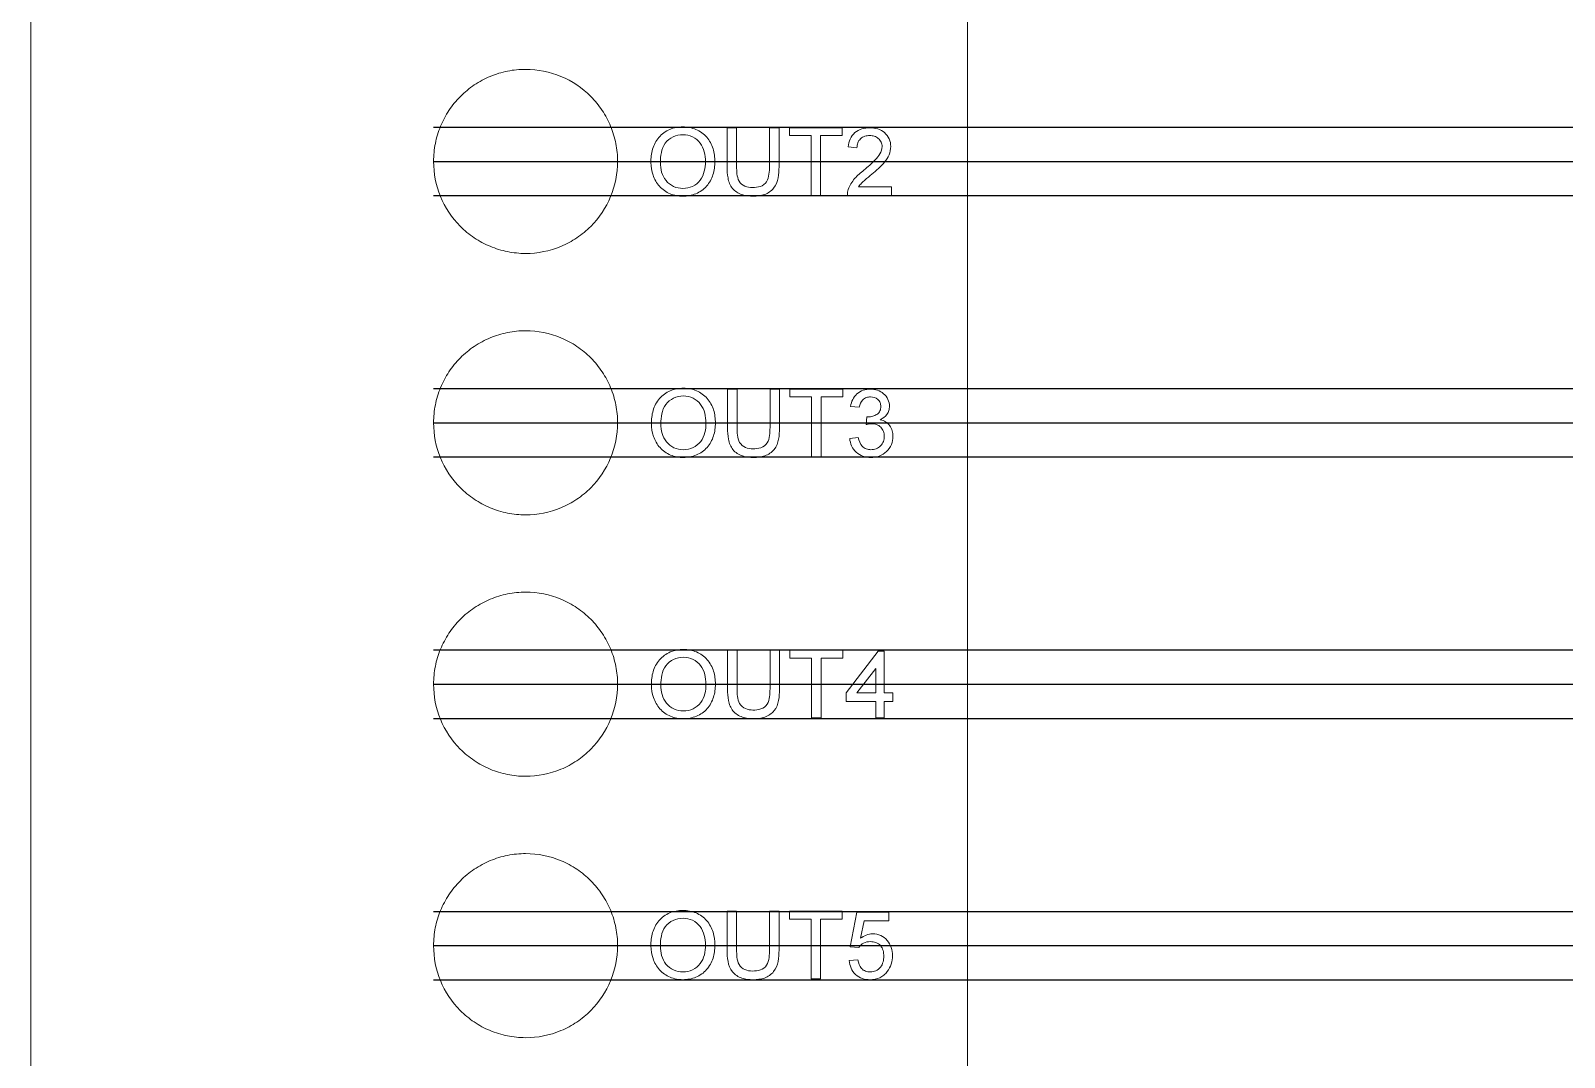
# Model space of a CAD drawing. Header units: millimetres. Extents: x 661 to 1125, y 84 to 277.
# Drawn here: x 1004.51 to 1033.67, y 122.39 to 141.9 of the extents above; entities that cross this region are included whole.
import ezdxf

# ---------------------------------------------------------------- set-up
doc = ezdxf.new("R2010")
doc.units = ezdxf.units.MM

# ---------------------------------------------------------------- blocks, each defined once
blk = doc.blocks.new('D')
at = {"color": 2, "linetype": 'Continuous', "lineweight": 15}
for p, q in [((1004.515, 239.48), (1004.515, 107.586)), ((1022.325, 239.48), (1022.325, 107.586)), ((1017.756, 140.054), (1017.756, 139.315)), ((1017.937, 140.054), (1017.756, 140.054)), ((1017.937, 139.324), (1017.937, 140.054)), ((1018.744, 140.054), (1018.562, 140.054)), ((1018.562, 140.054), (1018.562, 139.324)), ((1018.744, 139.315), (1018.744, 140.054)), ((1018.941, 140.054), (1018.941, 139.906)), ((1019.945, 140.054), (1018.941, 140.054)), ((1019.945, 139.906), (1019.945, 140.054)), ((1018.941, 139.906), (1019.353, 139.906)), ((1019.353, 139.906), (1019.353, 138.77)), ((1019.534, 138.77), (1019.534, 139.906)), ((1019.534, 139.906), (1019.945, 139.906)), ((1020.061, 139.692), (1020.225, 139.675)), ((1020.884, 138.935), (1020.256, 138.935)), ((1020.884, 138.77), (1020.884, 138.935)), ((1019.353, 138.77), (1019.534, 138.77)), ((1020.044, 138.77), (1020.884, 138.77)), ((1017.946, 135.089), (1017.765, 135.089)), ((1017.765, 135.089), (1017.765, 134.35)), ((1017.946, 134.358), (1017.946, 135.089)), ((1018.753, 135.089), (1018.572, 135.089)), ((1018.572, 135.089), (1018.572, 134.358)), ((1018.753, 134.35), (1018.753, 135.089)), ((1018.951, 135.089), (1018.951, 134.94)), ((1019.955, 135.089), (1018.951, 135.089)), ((1019.955, 134.94), (1019.955, 135.089)), ((1018.951, 134.94), (1019.362, 134.94)), ((1019.362, 134.94), (1019.362, 133.804)), ((1019.543, 134.94), (1019.955, 134.94)), ((1019.543, 133.804), (1019.543, 134.94)), ((1020.103, 134.759), (1020.268, 134.743)), ((1020.415, 134.562), (1020.398, 134.414)), ((1020.251, 134.167), (1020.087, 134.15)), ((1019.362, 133.804), (1019.543, 133.804)), ((1017.765, 130.124), (1017.765, 129.385)), ((1017.946, 130.124), (1017.765, 130.124)), ((1017.946, 129.394), (1017.946, 130.124)), ((1018.753, 130.124), (1018.572, 130.124)), ((1018.572, 130.124), (1018.572, 129.394)), ((1018.753, 129.385), (1018.753, 130.124)), ((1018.951, 130.124), (1018.951, 129.976)), ((1019.955, 130.124), (1018.951, 130.124)), ((1019.955, 129.976), (1019.955, 130.124)), ((1020.63, 130.108), (1020.021, 129.317)), ((1020.745, 130.108), (1020.63, 130.108)), ((1020.745, 129.317), (1020.745, 130.108)), ((1018.951, 129.976), (1019.362, 129.976)), ((1019.362, 129.976), (1019.362, 128.84)), ((1019.543, 129.976), (1019.955, 129.976)), ((1019.543, 128.84), (1019.543, 129.976)), ((1020.224, 129.317), (1020.581, 129.78)), ((1020.581, 129.78), (1020.581, 129.317)), ((1020.021, 129.317), (1020.021, 129.153)), ((1020.581, 129.317), (1020.224, 129.317)), ((1020.91, 129.317), (1020.745, 129.317)), ((1020.91, 129.153), (1020.91, 129.317)), ((1020.021, 129.153), (1020.581, 129.153)), ((1020.581, 129.153), (1020.581, 128.84)), ((1020.745, 129.153), (1020.91, 129.153)), ((1020.745, 128.84), (1020.745, 129.153)), ((1019.362, 128.84), (1019.543, 128.84)), ((1020.581, 128.84), (1020.745, 128.84)), ((1017.756, 125.165), (1017.756, 124.426)), ((1017.937, 125.165), (1017.756, 125.165)), ((1017.937, 124.434), (1017.937, 125.165)), ((1018.562, 125.165), (1018.562, 124.434)), ((1018.744, 125.165), (1018.562, 125.165)), ((1018.744, 124.426), (1018.744, 125.165)), ((1018.941, 125.165), (1018.941, 125.016)), ((1019.945, 125.165), (1018.941, 125.165)), ((1019.945, 125.016), (1019.945, 125.165)), ((1020.225, 125.148), (1020.094, 124.49)), ((1020.834, 125.148), (1020.225, 125.148)), ((1020.834, 124.984), (1020.834, 125.148)), ((1018.941, 125.016), (1019.353, 125.016)), ((1019.353, 125.016), (1019.353, 123.881)), ((1019.534, 123.881), (1019.534, 125.016)), ((1019.534, 125.016), (1019.945, 125.016)), ((1020.294, 124.651), (1020.36, 124.984)), ((1020.36, 124.984), (1020.834, 124.984)), ((1020.242, 124.243), (1020.077, 124.226)), ((1020.094, 124.49), (1020.258, 124.473)), ((1019.353, 123.881), (1019.534, 123.881))]:
    blk.add_line(p, q, dxfattribs=at)
for p, q in [((1012.175, 140.066), (1125.244, 140.066)), ((1012.175, 139.416), (1125.244, 139.416)), ((1012.175, 138.766), (1125.244, 138.766)), ((1012.175, 135.098), (1125.244, 135.098)), ((1012.175, 134.448), (1125.244, 134.448)), ((1012.175, 133.798), (1125.244, 133.798)), ((1012.175, 130.13), (1125.244, 130.13)), ((1012.175, 129.48), (1125.244, 129.48)), ((1012.175, 128.83), (1125.244, 128.83)), ((1012.175, 125.162), (1125.244, 125.162)), ((1012.175, 124.512), (1125.244, 124.512)), ((1012.175, 123.862), (1125.244, 123.862))]:
    blk.add_line(p, q)
for points, knots in [([(1015.674, 139.416), (1015.674, 139.531), (1015.663, 139.644), (1015.619, 139.866), (1015.585, 139.977), (1015.498, 140.188), (1015.445, 140.289), (1015.319, 140.479), (1015.245, 140.569), (1015.003, 140.812), (1014.808, 140.943), (1014.386, 141.118), (1014.155, 141.165), (1013.811, 141.165), (1013.695, 141.154), (1013.469, 141.109), (1013.36, 141.075), (1013.147, 140.987), (1013.045, 140.932), (1012.855, 140.804), (1012.767, 140.732), (1012.604, 140.568), (1012.531, 140.48), (1012.405, 140.29), (1012.351, 140.188), (1012.264, 139.977), (1012.231, 139.868), (1012.187, 139.645), (1012.175, 139.529), (1012.175, 139.189), (1012.22, 138.96), (1012.393, 138.54), (1012.523, 138.344), (1012.764, 138.102), (1012.853, 138.028), (1013.044, 137.9), (1013.144, 137.846), (1013.356, 137.757), (1013.468, 137.723), (1013.693, 137.678), (1013.807, 137.666), (1014.154, 137.666), (1014.383, 137.712), (1014.702, 137.844), (1014.803, 137.898), (1014.993, 138.026), (1015.083, 138.1), (1015.325, 138.342), (1015.454, 138.537), (1015.628, 138.957), (1015.674, 139.186), (1015.674, 139.416)], [0, 0, 0, 0, 0.03125, 0.03125, 0.0625, 0.0625, 0.09375, 0.09375, 0.125, 0.125, 0.1875, 0.1875, 0.25, 0.25, 0.28125, 0.28125, 0.3125, 0.3125, 0.34375, 0.34375, 0.375, 0.375, 0.40625, 0.40625, 0.4375, 0.4375, 0.46875, 0.46875, 0.5, 0.5, 0.5625, 0.5625, 0.625, 0.625, 0.65625, 0.65625, 0.6875, 0.6875, 0.71875, 0.71875, 0.75, 0.75, 0.8125, 0.8125, 0.84375, 0.84375, 0.875, 0.875, 0.9375, 0.9375, 1, 1, 1, 1]), ([(1016.917, 140.071), (1016.831, 140.069), (1016.744, 140.057), (1016.586, 139.989), (1016.516, 139.937), (1016.404, 139.807), (1016.364, 139.73), (1016.316, 139.566), (1016.308, 139.48), (1016.307, 139.395)], [0, 0, 0, 0, 0.25, 0.25, 0.5, 0.5, 0.75, 0.75, 1, 1, 1, 1]), ([(1017.525, 139.41), (1017.524, 139.494), (1017.514, 139.577), (1017.463, 139.736), (1017.424, 139.812), (1017.313, 139.94), (1017.242, 139.989), (1017.087, 140.055), (1017.002, 140.069), (1016.917, 140.071)], [0, 0, 0, 0, 0.25, 0.25, 0.5, 0.5, 0.75, 0.75, 1, 1, 1, 1]), ([(1020.472, 140.054), (1020.421, 140.053), (1020.37, 140.049), (1020.271, 140.02), (1020.225, 139.996), (1020.147, 139.929), (1020.116, 139.887), (1020.076, 139.793), (1020.067, 139.743), (1020.061, 139.692)], [0, 0, 0, 0, 0.25, 0.25, 0.5, 0.5, 0.75, 0.75, 1, 1, 1, 1]), ([(1020.867, 139.7), (1020.866, 139.749), (1020.859, 139.799), (1020.818, 139.889), (1020.787, 139.929), (1020.713, 139.995), (1020.668, 140.019), (1020.573, 140.048), (1020.522, 140.053), (1020.472, 140.054)], [0, 0, 0, 0, 0.25, 0.25, 0.5, 0.5, 0.75, 0.75, 1, 1, 1, 1]), ([(1016.488, 139.393), (1016.489, 139.457), (1016.493, 139.521), (1016.519, 139.647), (1016.542, 139.709), (1016.619, 139.813), (1016.672, 139.853), (1016.787, 139.909), (1016.853, 139.921), (1016.918, 139.922)], [0, 0, 0, 0, 0.25, 0.25, 0.5, 0.5, 0.75, 0.75, 1, 1, 1, 1]), ([(1016.918, 139.922), (1016.981, 139.921), (1017.044, 139.909), (1017.156, 139.855), (1017.206, 139.814), (1017.281, 139.714), (1017.306, 139.656), (1017.338, 139.536), (1017.344, 139.474), (1017.344, 139.411)], [0, 0, 0, 0, 0.25, 0.25, 0.5, 0.5, 0.75, 0.75, 1, 1, 1, 1]), ([(1020.225, 139.675), (1020.226, 139.707), (1020.23, 139.738), (1020.252, 139.797), (1020.27, 139.824), (1020.316, 139.867), (1020.344, 139.883), (1020.405, 139.902), (1020.437, 139.905), (1020.469, 139.906)], [0, 0, 0, 0, 0.25, 0.25, 0.5, 0.5, 0.75, 0.75, 1, 1, 1, 1]), ([(1020.703, 139.698), (1020.701, 139.649), (1020.686, 139.603), (1020.638, 139.519), (1020.606, 139.482), (1020.505, 139.377), (1020.432, 139.313), (1020.357, 139.25)], [0, 0, 0, 0, 0.25, 0.25, 0.5, 0.5, 1, 1, 1, 1]), ([(1020.469, 139.906), (1020.498, 139.905), (1020.527, 139.902), (1020.583, 139.885), (1020.609, 139.871), (1020.653, 139.832), (1020.672, 139.81), (1020.697, 139.757), (1020.702, 139.727), (1020.703, 139.698)], [0, 0, 0, 0, 0.25, 0.25, 0.5, 0.5, 0.75, 0.75, 1, 1, 1, 1]), ([(1020.511, 139.173), (1020.595, 139.244), (1020.68, 139.315), (1020.783, 139.444), (1020.814, 139.489), (1020.856, 139.591), (1020.866, 139.645), (1020.867, 139.7)], [0, 0, 0, 0, 0.5, 0.5, 0.75, 0.75, 1, 1, 1, 1]), ([(1016.307, 139.395), (1016.308, 139.312), (1016.32, 139.232), (1016.375, 139.077), (1016.415, 139.004), (1016.527, 138.881), (1016.596, 138.832), (1016.749, 138.768), (1016.832, 138.755), (1016.916, 138.753)], [0, 0, 0, 0, 0.25, 0.25, 0.5, 0.5, 0.75, 0.75, 1, 1, 1, 1]), ([(1016.915, 138.902), (1016.854, 138.903), (1016.792, 138.913), (1016.682, 138.965), (1016.633, 139.004), (1016.556, 139.098), (1016.528, 139.153), (1016.495, 139.271), (1016.489, 139.332), (1016.488, 139.393)], [0, 0, 0, 0, 0.25, 0.25, 0.5, 0.5, 0.75, 0.75, 1, 1, 1, 1]), ([(1017.344, 139.411), (1017.343, 139.349), (1017.338, 139.287), (1017.308, 139.168), (1017.282, 139.109), (1017.206, 139.01), (1017.156, 138.968), (1017.042, 138.913), (1016.979, 138.903), (1016.915, 138.902)], [0, 0, 0, 0, 0.25, 0.25, 0.5, 0.5, 0.75, 0.75, 1, 1, 1, 1]), ([(1016.916, 138.753), (1017.001, 138.755), (1017.084, 138.769), (1017.24, 138.834), (1017.312, 138.882), (1017.422, 139.008), (1017.462, 139.083), (1017.514, 139.242), (1017.524, 139.326), (1017.525, 139.41)], [0, 0, 0, 0, 0.25, 0.25, 0.5, 0.5, 0.75, 0.75, 1, 1, 1, 1]), ([(1017.756, 139.315), (1017.756, 139.243), (1017.76, 139.171), (1017.787, 139.029), (1017.812, 138.958), (1017.904, 138.847), (1017.968, 138.807), (1018.107, 138.761), (1018.18, 138.755), (1018.253, 138.753)], [0, 0, 0, 0, 0.25, 0.25, 0.5, 0.5, 0.75, 0.75, 1, 1, 1, 1]), ([(1018.239, 138.918), (1018.189, 138.919), (1018.14, 138.925), (1018.05, 138.965), (1018.011, 138.998), (1017.96, 139.082), (1017.95, 139.131), (1017.938, 139.227), (1017.937, 139.275), (1017.937, 139.324)], [0, 0, 0, 0, 0.25, 0.25, 0.5, 0.5, 0.75, 0.75, 1, 1, 1, 1]), ([(1018.562, 139.324), (1018.562, 139.273), (1018.56, 139.223), (1018.545, 139.123), (1018.534, 139.073), (1018.482, 138.986), (1018.437, 138.955), (1018.341, 138.923), (1018.29, 138.919), (1018.239, 138.918)], [0, 0, 0, 0, 0.25, 0.25, 0.5, 0.5, 0.75, 0.75, 1, 1, 1, 1]), ([(1018.253, 138.753), (1018.325, 138.754), (1018.397, 138.762), (1018.534, 138.81), (1018.595, 138.852), (1018.687, 138.961), (1018.713, 139.032), (1018.74, 139.172), (1018.743, 139.244), (1018.744, 139.315)], [0, 0, 0, 0, 0.25, 0.25, 0.5, 0.5, 0.75, 0.75, 1, 1, 1, 1]), ([(1020.357, 139.25), (1020.295, 139.201), (1020.234, 139.149), (1020.129, 139.028), (1020.088, 138.959), (1020.061, 138.884)], [0, 0, 0, 0, 0.5, 0.5, 1, 1, 1, 1]), ([(1020.256, 138.935), (1020.273, 138.958), (1020.291, 138.981), (1020.312, 139.002), (1020.332, 139.023), (1020.354, 139.042), (1020.376, 139.061), (1020.421, 139.099), (1020.466, 139.136), (1020.511, 139.173)], [0, 0, 0, 0, 0.000088015, 0.000088015, 0.000088015, 0.0001758013, 0.0001758013, 0.0001758013, 0.0003511761, 0.0003511761, 0.0003511761, 0.0003511761]), ([(1020.061, 138.884), (1020.056, 138.866), (1020.051, 138.847), (1020.048, 138.829), (1020.046, 138.819), (1020.045, 138.809), (1020.045, 138.799), (1020.044, 138.79), (1020.044, 138.78), (1020.044, 138.77)], [0, 0, 0, 0, 0.0000577205, 0.0000577205, 0.0000577205, 0.0000872214, 0.0000872214, 0.0000872214, 0.0001169303, 0.0001169303, 0.0001169303, 0.0001169303]), ([(1015.674, 134.448), (1015.674, 134.562), (1015.663, 134.676), (1015.619, 134.898), (1015.586, 135.009), (1015.498, 135.22), (1015.445, 135.32), (1015.319, 135.51), (1015.245, 135.6), (1015.084, 135.762), (1014.996, 135.835), (1014.805, 135.963), (1014.703, 136.018), (1014.386, 136.15), (1014.155, 136.197), (1013.811, 136.197), (1013.694, 136.186), (1013.469, 136.14), (1013.359, 136.107), (1013.147, 136.019), (1013.044, 135.964), (1012.855, 135.836), (1012.766, 135.764), (1012.603, 135.6), (1012.531, 135.511), (1012.405, 135.322), (1012.351, 135.22), (1012.264, 135.008), (1012.231, 134.9), (1012.187, 134.677), (1012.175, 134.561), (1012.175, 134.221), (1012.22, 133.992), (1012.393, 133.572), (1012.523, 133.377), (1012.763, 133.134), (1012.853, 133.06), (1013.044, 132.932), (1013.144, 132.878), (1013.356, 132.789), (1013.468, 132.755), (1013.693, 132.71), (1013.807, 132.698), (1014.154, 132.698), (1014.383, 132.744), (1014.702, 132.876), (1014.803, 132.93), (1014.993, 133.058), (1015.083, 133.132), (1015.325, 133.375), (1015.455, 133.57), (1015.628, 133.989), (1015.674, 134.218), (1015.674, 134.448)], [0, 0, 0, 0, 0.03125, 0.03125, 0.0625, 0.0625, 0.09375, 0.09375, 0.125, 0.125, 0.15625, 0.15625, 0.1875, 0.1875, 0.25, 0.25, 0.28125, 0.28125, 0.3125, 0.3125, 0.34375, 0.34375, 0.375, 0.375, 0.40625, 0.40625, 0.4375, 0.4375, 0.46875, 0.46875, 0.5, 0.5, 0.5625, 0.5625, 0.625, 0.625, 0.65625, 0.65625, 0.6875, 0.6875, 0.71875, 0.71875, 0.75, 0.75, 0.8125, 0.8125, 0.84375, 0.84375, 0.875, 0.875, 0.9375, 0.9375, 1, 1, 1, 1]), ([(1016.926, 135.105), (1016.84, 135.103), (1016.754, 135.091), (1016.596, 135.024), (1016.525, 134.971), (1016.414, 134.842), (1016.374, 134.764), (1016.325, 134.6), (1016.318, 134.515), (1016.316, 134.43)], [0, 0, 0, 0, 0.25, 0.25, 0.5, 0.5, 0.75, 0.75, 1, 1, 1, 1]), ([(1017.535, 134.444), (1017.533, 134.528), (1017.524, 134.611), (1017.473, 134.771), (1017.433, 134.847), (1017.322, 134.974), (1017.252, 135.023), (1017.097, 135.09), (1017.012, 135.104), (1016.926, 135.105)], [0, 0, 0, 0, 0.25, 0.25, 0.5, 0.5, 0.75, 0.75, 1, 1, 1, 1]), ([(1020.479, 135.089), (1020.433, 135.088), (1020.387, 135.082), (1020.3, 135.052), (1020.26, 135.029), (1020.192, 134.967), (1020.164, 134.93), (1020.124, 134.848), (1020.112, 134.804), (1020.103, 134.759)], [0, 0, 0, 0, 0.25, 0.25, 0.5, 0.5, 0.75, 0.75, 1, 1, 1, 1]), ([(1020.844, 134.762), (1020.842, 134.807), (1020.834, 134.852), (1020.795, 134.934), (1020.768, 134.972), (1020.698, 135.03), (1020.657, 135.052), (1020.571, 135.081), (1020.525, 135.087), (1020.479, 135.089)], [0, 0, 0, 0, 0.25, 0.25, 0.5, 0.5, 0.75, 0.75, 1, 1, 1, 1]), ([(1016.498, 134.427), (1016.499, 134.492), (1016.502, 134.556), (1016.528, 134.681), (1016.551, 134.743), (1016.628, 134.847), (1016.681, 134.887), (1016.797, 134.944), (1016.862, 134.956), (1016.927, 134.957)], [0, 0, 0, 0, 0.25, 0.25, 0.5, 0.5, 0.75, 0.75, 1, 1, 1, 1]), ([(1016.927, 134.957), (1016.991, 134.955), (1017.053, 134.944), (1017.166, 134.889), (1017.216, 134.849), (1017.29, 134.748), (1017.316, 134.691), (1017.347, 134.57), (1017.353, 134.508), (1017.354, 134.446)], [0, 0, 0, 0, 0.25, 0.25, 0.5, 0.5, 0.75, 0.75, 1, 1, 1, 1]), ([(1020.268, 134.743), (1020.277, 134.796), (1020.296, 134.848), (1020.355, 134.904), (1020.378, 134.918), (1020.429, 134.937), (1020.456, 134.939), (1020.484, 134.94)], [0, 0, 0, 0, 0.5, 0.5, 0.75, 0.75, 1, 1, 1, 1]), ([(1020.679, 134.757), (1020.679, 134.728), (1020.675, 134.699), (1020.65, 134.646), (1020.63, 134.624), (1020.581, 134.592), (1020.554, 134.58), (1020.497, 134.564), (1020.468, 134.561), (1020.439, 134.56)], [0, 0, 0, 0, 0.25, 0.25, 0.5, 0.5, 0.75, 0.75, 1, 1, 1, 1]), ([(1020.484, 134.94), (1020.534, 134.94), (1020.585, 134.925), (1020.641, 134.873), (1020.656, 134.853), (1020.675, 134.807), (1020.679, 134.782), (1020.679, 134.757)], [0, 0, 0, 0, 0.5, 0.5, 0.75, 0.75, 1, 1, 1, 1]), ([(1020.669, 134.507), (1020.718, 134.532), (1020.764, 134.563), (1020.811, 134.63), (1020.824, 134.655), (1020.84, 134.707), (1020.843, 134.735), (1020.844, 134.762)], [0, 0, 0, 0, 0.5, 0.5, 0.75, 0.75, 1, 1, 1, 1]), ([(1016.316, 134.43), (1016.317, 134.347), (1016.33, 134.267), (1016.384, 134.112), (1016.425, 134.038), (1016.536, 133.915), (1016.605, 133.867), (1016.758, 133.803), (1016.842, 133.789), (1016.926, 133.788)], [0, 0, 0, 0, 0.25, 0.25, 0.5, 0.5, 0.75, 0.75, 1, 1, 1, 1]), ([(1017.354, 134.446), (1017.353, 134.384), (1017.348, 134.322), (1017.318, 134.203), (1017.292, 134.144), (1017.216, 134.044), (1017.166, 134.003), (1017.052, 133.948), (1016.988, 133.938), (1016.925, 133.936)], [0, 0, 0, 0, 0.25, 0.25, 0.5, 0.5, 0.75, 0.75, 1, 1, 1, 1]), ([(1016.926, 133.788), (1017.01, 133.79), (1017.094, 133.804), (1017.25, 133.869), (1017.321, 133.916), (1017.431, 134.042), (1017.472, 134.118), (1017.523, 134.276), (1017.533, 134.36), (1017.535, 134.444)], [0, 0, 0, 0, 0.25, 0.25, 0.5, 0.5, 0.75, 0.75, 1, 1, 1, 1]), ([(1020.398, 134.414), (1020.407, 134.416), (1020.415, 134.418), (1020.424, 134.42), (1020.433, 134.422), (1020.442, 134.424), (1020.451, 134.426), (1020.468, 134.429), (1020.486, 134.431), (1020.504, 134.431)], [0, 0, 0, 0, 0.0000270994, 0.0000270994, 0.0000270994, 0.0000542177, 0.0000542177, 0.0000542177, 0.0001083478, 0.0001083478, 0.0001083478, 0.0001083478]), ([(1020.439, 134.56), (1020.437, 134.56), (1020.435, 134.56), (1020.433, 134.56), (1020.431, 134.56), (1020.429, 134.56), (1020.427, 134.561), (1020.423, 134.561), (1020.419, 134.561), (1020.415, 134.562)], [0, 0, 0, 0, 0.00000593754, 0.00000593754, 0.00000593754, 0.00001187596, 0.00001187596, 0.00001187596, 0.00002374538, 0.00002374538, 0.00002374538, 0.00002374538]), ([(1020.504, 134.431), (1020.536, 134.43), (1020.568, 134.426), (1020.628, 134.404), (1020.655, 134.386), (1020.699, 134.341), (1020.717, 134.314), (1020.74, 134.256), (1020.744, 134.224), (1020.745, 134.192)], [0, 0, 0, 0, 0.25, 0.25, 0.5, 0.5, 0.75, 0.75, 1, 1, 1, 1]), ([(1020.91, 134.191), (1020.909, 134.227), (1020.906, 134.262), (1020.887, 134.331), (1020.871, 134.364), (1020.827, 134.422), (1020.801, 134.448), (1020.739, 134.486), (1020.704, 134.498), (1020.669, 134.507)], [0, 0, 0, 0, 0.25, 0.25, 0.5, 0.5, 0.75, 0.75, 1, 1, 1, 1]), ([(1016.925, 133.936), (1016.863, 133.938), (1016.802, 133.948), (1016.691, 133.999), (1016.642, 134.039), (1016.565, 134.132), (1016.537, 134.188), (1016.504, 134.305), (1016.498, 134.366), (1016.498, 134.427)], [0, 0, 0, 0, 0.25, 0.25, 0.5, 0.5, 0.75, 0.75, 1, 1, 1, 1]), ([(1017.765, 134.35), (1017.766, 134.278), (1017.769, 134.206), (1017.796, 134.064), (1017.822, 133.993), (1017.913, 133.882), (1017.978, 133.841), (1018.116, 133.795), (1018.189, 133.789), (1018.262, 133.788)], [0, 0, 0, 0, 0.25, 0.25, 0.5, 0.5, 0.75, 0.75, 1, 1, 1, 1]), ([(1018.248, 133.953), (1018.199, 133.954), (1018.149, 133.96), (1018.059, 134), (1018.02, 134.033), (1017.97, 134.116), (1017.959, 134.165), (1017.948, 134.261), (1017.947, 134.31), (1017.946, 134.358)], [0, 0, 0, 0, 0.25, 0.25, 0.5, 0.5, 0.75, 0.75, 1, 1, 1, 1]), ([(1018.572, 134.358), (1018.571, 134.308), (1018.57, 134.257), (1018.555, 134.157), (1018.543, 134.107), (1018.492, 134.021), (1018.447, 133.99), (1018.351, 133.958), (1018.299, 133.953), (1018.248, 133.953)], [0, 0, 0, 0, 0.25, 0.25, 0.5, 0.5, 0.75, 0.75, 1, 1, 1, 1]), ([(1018.262, 133.788), (1018.335, 133.789), (1018.407, 133.796), (1018.544, 133.844), (1018.605, 133.887), (1018.697, 133.996), (1018.722, 134.066), (1018.749, 134.207), (1018.752, 134.278), (1018.753, 134.35)], [0, 0, 0, 0, 0.25, 0.25, 0.5, 0.5, 0.75, 0.75, 1, 1, 1, 1]), ([(1020.087, 134.15), (1020.093, 134.101), (1020.103, 134.053), (1020.145, 133.962), (1020.174, 133.923), (1020.248, 133.855), (1020.291, 133.829), (1020.386, 133.795), (1020.436, 133.789), (1020.486, 133.788)], [0, 0, 0, 0, 0.25, 0.25, 0.5, 0.5, 0.75, 0.75, 1, 1, 1, 1]), ([(1020.492, 133.936), (1020.461, 133.937), (1020.431, 133.94), (1020.372, 133.961), (1020.345, 133.978), (1020.284, 134.046), (1020.264, 134.107), (1020.251, 134.167)], [0, 0, 0, 0, 0.25, 0.25, 0.5, 0.5, 1, 1, 1, 1]), ([(1020.486, 133.788), (1020.541, 133.789), (1020.595, 133.796), (1020.699, 133.834), (1020.746, 133.863), (1020.824, 133.938), (1020.858, 133.983), (1020.9, 134.082), (1020.909, 134.136), (1020.91, 134.191)], [0, 0, 0, 0, 0.25, 0.25, 0.5, 0.5, 0.75, 0.75, 1, 1, 1, 1]), ([(1020.745, 134.192), (1020.745, 134.158), (1020.74, 134.125), (1020.717, 134.062), (1020.698, 134.033), (1020.652, 133.984), (1020.623, 133.965), (1020.56, 133.941), (1020.526, 133.937), (1020.492, 133.936)], [0, 0, 0, 0, 0.25, 0.25, 0.5, 0.5, 0.75, 0.75, 1, 1, 1, 1]), ([(1015.674, 129.48), (1015.674, 129.594), (1015.663, 129.707), (1015.619, 129.93), (1015.586, 130.04), (1015.499, 130.252), (1015.445, 130.352), (1015.319, 130.542), (1015.246, 130.632), (1015.085, 130.794), (1014.997, 130.867), (1014.806, 130.995), (1014.703, 131.05), (1014.387, 131.182), (1014.155, 131.229), (1013.811, 131.229), (1013.694, 131.218), (1013.469, 131.172), (1013.359, 131.139), (1013.147, 131.051), (1013.044, 130.995), (1012.854, 130.868), (1012.766, 130.795), (1012.603, 130.631), (1012.531, 130.543), (1012.405, 130.353), (1012.35, 130.251), (1012.263, 130.04), (1012.231, 129.931), (1012.187, 129.708), (1012.175, 129.593), (1012.175, 129.253), (1012.22, 129.024), (1012.393, 128.604), (1012.522, 128.409), (1012.763, 128.166), (1012.853, 128.092), (1013.043, 127.964), (1013.144, 127.91), (1013.356, 127.821), (1013.468, 127.787), (1013.692, 127.742), (1013.807, 127.73), (1014.154, 127.73), (1014.383, 127.776), (1014.703, 127.908), (1014.803, 127.963), (1014.994, 128.09), (1015.084, 128.164), (1015.325, 128.407), (1015.455, 128.602), (1015.628, 129.021), (1015.674, 129.25), (1015.674, 129.48)], [0, 0, 0, 0, 0.03125, 0.03125, 0.0625, 0.0625, 0.09375, 0.09375, 0.125, 0.125, 0.15625, 0.15625, 0.1875, 0.1875, 0.25, 0.25, 0.28125, 0.28125, 0.3125, 0.3125, 0.34375, 0.34375, 0.375, 0.375, 0.40625, 0.40625, 0.4375, 0.4375, 0.46875, 0.46875, 0.5, 0.5, 0.5625, 0.5625, 0.625, 0.625, 0.65625, 0.65625, 0.6875, 0.6875, 0.71875, 0.71875, 0.75, 0.75, 0.8125, 0.8125, 0.84375, 0.84375, 0.875, 0.875, 0.9375, 0.9375, 1, 1, 1, 1]), ([(1016.926, 130.141), (1016.84, 130.139), (1016.754, 130.126), (1016.595, 130.059), (1016.525, 130.006), (1016.414, 129.877), (1016.374, 129.799), (1016.325, 129.636), (1016.318, 129.55), (1016.316, 129.465)], [0, 0, 0, 0, 0.25, 0.25, 0.5, 0.5, 0.75, 0.75, 1, 1, 1, 1]), ([(1017.535, 129.48), (1017.533, 129.564), (1017.524, 129.646), (1017.473, 129.806), (1017.433, 129.882), (1017.322, 130.009), (1017.252, 130.059), (1017.097, 130.125), (1017.012, 130.139), (1016.926, 130.141)], [0, 0, 0, 0, 0.25, 0.25, 0.5, 0.5, 0.75, 0.75, 1, 1, 1, 1]), ([(1016.498, 129.463), (1016.499, 129.527), (1016.502, 129.591), (1016.528, 129.717), (1016.551, 129.779), (1016.628, 129.883), (1016.681, 129.923), (1016.797, 129.979), (1016.862, 129.991), (1016.927, 129.992)], [0, 0, 0, 0, 0.25, 0.25, 0.5, 0.5, 0.75, 0.75, 1, 1, 1, 1]), ([(1016.927, 129.992), (1016.991, 129.991), (1017.054, 129.979), (1017.166, 129.925), (1017.216, 129.884), (1017.29, 129.784), (1017.316, 129.726), (1017.347, 129.606), (1017.353, 129.543), (1017.354, 129.481)], [0, 0, 0, 0, 0.25, 0.25, 0.5, 0.5, 0.75, 0.75, 1, 1, 1, 1]), ([(1017.354, 129.481), (1017.353, 129.419), (1017.348, 129.358), (1017.318, 129.238), (1017.292, 129.179), (1017.216, 129.08), (1017.166, 129.039), (1017.052, 128.983), (1016.988, 128.973), (1016.925, 128.972)], [0, 0, 0, 0, 0.25, 0.25, 0.5, 0.5, 0.75, 0.75, 1, 1, 1, 1]), ([(1016.926, 128.823), (1017.01, 128.825), (1017.094, 128.839), (1017.25, 128.904), (1017.321, 128.952), (1017.432, 129.078), (1017.472, 129.154), (1017.523, 129.312), (1017.533, 129.396), (1017.535, 129.48)], [0, 0, 0, 0, 0.25, 0.25, 0.5, 0.5, 0.75, 0.75, 1, 1, 1, 1]), ([(1016.316, 129.465), (1016.317, 129.382), (1016.33, 129.302), (1016.384, 129.147), (1016.424, 129.074), (1016.536, 128.951), (1016.605, 128.902), (1016.758, 128.838), (1016.842, 128.825), (1016.926, 128.823)], [0, 0, 0, 0, 0.25, 0.25, 0.5, 0.5, 0.75, 0.75, 1, 1, 1, 1]), ([(1016.925, 128.972), (1016.863, 128.973), (1016.802, 128.983), (1016.691, 129.035), (1016.642, 129.074), (1016.565, 129.168), (1016.537, 129.224), (1016.504, 129.341), (1016.498, 129.402), (1016.498, 129.463)], [0, 0, 0, 0, 0.25, 0.25, 0.5, 0.5, 0.75, 0.75, 1, 1, 1, 1]), ([(1017.765, 129.385), (1017.766, 129.313), (1017.769, 129.241), (1017.796, 129.099), (1017.822, 129.028), (1017.913, 128.917), (1017.977, 128.877), (1018.116, 128.831), (1018.189, 128.825), (1018.262, 128.823)], [0, 0, 0, 0, 0.25, 0.25, 0.5, 0.5, 0.75, 0.75, 1, 1, 1, 1]), ([(1018.248, 128.988), (1018.199, 128.989), (1018.149, 128.995), (1018.059, 129.035), (1018.02, 129.068), (1017.97, 129.152), (1017.959, 129.201), (1017.948, 129.297), (1017.947, 129.345), (1017.946, 129.394)], [0, 0, 0, 0, 0.25, 0.25, 0.5, 0.5, 0.75, 0.75, 1, 1, 1, 1]), ([(1018.572, 129.394), (1018.571, 129.343), (1018.57, 129.293), (1018.555, 129.193), (1018.543, 129.143), (1018.492, 129.056), (1018.447, 129.025), (1018.351, 128.993), (1018.299, 128.989), (1018.248, 128.988)], [0, 0, 0, 0, 0.25, 0.25, 0.5, 0.5, 0.75, 0.75, 1, 1, 1, 1]), ([(1018.262, 128.823), (1018.335, 128.824), (1018.407, 128.832), (1018.544, 128.88), (1018.605, 128.922), (1018.697, 129.032), (1018.722, 129.102), (1018.749, 129.242), (1018.752, 129.314), (1018.753, 129.385)], [0, 0, 0, 0, 0.25, 0.25, 0.5, 0.5, 0.75, 0.75, 1, 1, 1, 1]), ([(1015.674, 124.511), (1015.674, 124.626), (1015.663, 124.739), (1015.619, 124.962), (1015.586, 125.072), (1015.499, 125.283), (1015.445, 125.383), (1015.32, 125.573), (1015.246, 125.664), (1015.085, 125.826), (1014.997, 125.898), (1014.806, 126.027), (1014.704, 126.082), (1014.387, 126.214), (1014.155, 126.261), (1013.811, 126.261), (1013.694, 126.249), (1013.468, 126.204), (1013.359, 126.171), (1013.146, 126.082), (1013.044, 126.027), (1012.854, 125.9), (1012.766, 125.827), (1012.603, 125.663), (1012.531, 125.574), (1012.405, 125.385), (1012.35, 125.283), (1012.263, 125.072), (1012.231, 124.963), (1012.186, 124.74), (1012.175, 124.625), (1012.175, 124.285), (1012.22, 124.056), (1012.393, 123.637), (1012.522, 123.441), (1012.763, 123.199), (1012.852, 123.125), (1013.043, 122.996), (1013.143, 122.942), (1013.355, 122.853), (1013.467, 122.819), (1013.692, 122.774), (1013.807, 122.762), (1014.154, 122.762), (1014.383, 122.808), (1014.703, 122.941), (1014.804, 122.995), (1014.994, 123.122), (1015.084, 123.197), (1015.326, 123.439), (1015.455, 123.634), (1015.628, 124.054), (1015.674, 124.282), (1015.674, 124.511)], [0, 0, 0, 0, 0.03125, 0.03125, 0.0625, 0.0625, 0.09375, 0.09375, 0.125, 0.125, 0.15625, 0.15625, 0.1875, 0.1875, 0.25, 0.25, 0.28125, 0.28125, 0.3125, 0.3125, 0.34375, 0.34375, 0.375, 0.375, 0.40625, 0.40625, 0.4375, 0.4375, 0.46875, 0.46875, 0.5, 0.5, 0.5625, 0.5625, 0.625, 0.625, 0.65625, 0.65625, 0.6875, 0.6875, 0.71875, 0.71875, 0.75, 0.75, 0.8125, 0.8125, 0.84375, 0.84375, 0.875, 0.875, 0.9375, 0.9375, 1, 1, 1, 1]), ([(1016.917, 125.181), (1016.83, 125.179), (1016.744, 125.167), (1016.586, 125.1), (1016.515, 125.047), (1016.404, 124.918), (1016.364, 124.84), (1016.316, 124.676), (1016.308, 124.591), (1016.307, 124.506)], [0, 0, 0, 0, 0.25, 0.25, 0.5, 0.5, 0.75, 0.75, 1, 1, 1, 1]), ([(1017.525, 124.521), (1017.524, 124.604), (1017.515, 124.687), (1017.464, 124.847), (1017.424, 124.922), (1017.313, 125.05), (1017.242, 125.099), (1017.088, 125.166), (1017.002, 125.18), (1016.917, 125.181)], [0, 0, 0, 0, 0.25, 0.25, 0.5, 0.5, 0.75, 0.75, 1, 1, 1, 1]), ([(1016.488, 124.504), (1016.489, 124.568), (1016.493, 124.632), (1016.519, 124.757), (1016.541, 124.819), (1016.618, 124.923), (1016.671, 124.963), (1016.787, 125.02), (1016.853, 125.032), (1016.918, 125.033)], [0, 0, 0, 0, 0.25, 0.25, 0.5, 0.5, 0.75, 0.75, 1, 1, 1, 1]), ([(1016.918, 125.033), (1016.981, 125.032), (1017.044, 125.02), (1017.157, 124.965), (1017.207, 124.924), (1017.281, 124.824), (1017.307, 124.766), (1017.338, 124.646), (1017.344, 124.584), (1017.344, 124.522)], [0, 0, 0, 0, 0.25, 0.25, 0.5, 0.5, 0.75, 0.75, 1, 1, 1, 1]), ([(1017.344, 124.522), (1017.343, 124.46), (1017.338, 124.398), (1017.309, 124.279), (1017.282, 124.22), (1017.206, 124.121), (1017.156, 124.079), (1017.042, 124.024), (1016.979, 124.014), (1016.915, 124.012)], [0, 0, 0, 0, 0.25, 0.25, 0.5, 0.5, 0.75, 0.75, 1, 1, 1, 1]), ([(1016.916, 123.864), (1017.001, 123.866), (1017.085, 123.88), (1017.24, 123.945), (1017.312, 123.993), (1017.422, 124.119), (1017.463, 124.194), (1017.514, 124.352), (1017.524, 124.437), (1017.525, 124.521)], [0, 0, 0, 0, 0.25, 0.25, 0.5, 0.5, 0.75, 0.75, 1, 1, 1, 1]), ([(1020.258, 124.473), (1020.283, 124.509), (1020.314, 124.54), (1020.39, 124.581), (1020.434, 124.587), (1020.478, 124.588)], [0, 0, 0, 0, 0.5, 0.5, 1, 1, 1, 1]), ([(1020.523, 124.737), (1020.482, 124.736), (1020.44, 124.728), (1020.363, 124.698), (1020.328, 124.676), (1020.294, 124.651)], [0, 0, 0, 0, 0.5, 0.5, 1, 1, 1, 1]), ([(1020.478, 124.588), (1020.514, 124.587), (1020.55, 124.584), (1020.618, 124.56), (1020.649, 124.54), (1020.695, 124.485), (1020.712, 124.452), (1020.732, 124.383), (1020.735, 124.347), (1020.736, 124.311)], [0, 0, 0, 0, 0.25, 0.25, 0.5, 0.5, 0.75, 0.75, 1, 1, 1, 1]), ([(1020.9, 124.321), (1020.899, 124.373), (1020.894, 124.424), (1020.862, 124.523), (1020.836, 124.569), (1020.767, 124.649), (1020.725, 124.682), (1020.629, 124.727), (1020.577, 124.735), (1020.523, 124.737)], [0, 0, 0, 0, 0.25, 0.25, 0.5, 0.5, 0.75, 0.75, 1, 1, 1, 1]), ([(1016.307, 124.506), (1016.308, 124.423), (1016.32, 124.343), (1016.375, 124.188), (1016.415, 124.115), (1016.527, 123.992), (1016.596, 123.943), (1016.749, 123.879), (1016.832, 123.865), (1016.916, 123.864)], [0, 0, 0, 0, 0.25, 0.25, 0.5, 0.5, 0.75, 0.75, 1, 1, 1, 1]), ([(1016.915, 124.012), (1016.854, 124.014), (1016.792, 124.024), (1016.681, 124.076), (1016.633, 124.115), (1016.555, 124.209), (1016.527, 124.264), (1016.495, 124.382), (1016.489, 124.443), (1016.488, 124.504)], [0, 0, 0, 0, 0.25, 0.25, 0.5, 0.5, 0.75, 0.75, 1, 1, 1, 1]), ([(1017.756, 124.426), (1017.756, 124.354), (1017.76, 124.282), (1017.787, 124.14), (1017.812, 124.069), (1017.903, 123.958), (1017.968, 123.918), (1018.107, 123.871), (1018.179, 123.865), (1018.253, 123.864)], [0, 0, 0, 0, 0.25, 0.25, 0.5, 0.5, 0.75, 0.75, 1, 1, 1, 1]), ([(1018.239, 124.029), (1018.189, 124.03), (1018.139, 124.036), (1018.05, 124.076), (1018.011, 124.109), (1017.96, 124.193), (1017.95, 124.242), (1017.938, 124.337), (1017.937, 124.386), (1017.937, 124.434)], [0, 0, 0, 0, 0.25, 0.25, 0.5, 0.5, 0.75, 0.75, 1, 1, 1, 1]), ([(1018.562, 124.434), (1018.562, 124.384), (1018.56, 124.334), (1018.546, 124.234), (1018.534, 124.184), (1018.482, 124.097), (1018.437, 124.066), (1018.341, 124.034), (1018.29, 124.03), (1018.239, 124.029)], [0, 0, 0, 0, 0.25, 0.25, 0.5, 0.5, 0.75, 0.75, 1, 1, 1, 1]), ([(1018.253, 123.864), (1018.325, 123.865), (1018.397, 123.872), (1018.534, 123.92), (1018.595, 123.963), (1018.687, 124.072), (1018.713, 124.143), (1018.74, 124.283), (1018.743, 124.354), (1018.744, 124.426)], [0, 0, 0, 0, 0.25, 0.25, 0.5, 0.5, 0.75, 0.75, 1, 1, 1, 1]), ([(1020.077, 124.226), (1020.083, 124.177), (1020.093, 124.129), (1020.133, 124.039), (1020.162, 123.997), (1020.236, 123.929), (1020.28, 123.903), (1020.375, 123.871), (1020.425, 123.865), (1020.476, 123.864)], [0, 0, 0, 0, 0.25, 0.25, 0.5, 0.5, 0.75, 0.75, 1, 1, 1, 1]), ([(1020.477, 124.012), (1020.446, 124.013), (1020.416, 124.016), (1020.358, 124.038), (1020.332, 124.055), (1020.271, 124.123), (1020.252, 124.183), (1020.242, 124.243)], [0, 0, 0, 0, 0.25, 0.25, 0.5, 0.5, 1, 1, 1, 1]), ([(1020.736, 124.311), (1020.735, 124.274), (1020.732, 124.238), (1020.712, 124.166), (1020.696, 124.132), (1020.65, 124.073), (1020.621, 124.048), (1020.553, 124.019), (1020.515, 124.013), (1020.477, 124.012)], [0, 0, 0, 0, 0.25, 0.25, 0.5, 0.5, 0.75, 0.75, 1, 1, 1, 1]), ([(1020.802, 124.02), (1020.834, 124.063), (1020.861, 124.111), (1020.893, 124.213), (1020.899, 124.267), (1020.9, 124.321)], [0, 0, 0, 0, 0.5, 0.5, 1, 1, 1, 1]), ([(1020.476, 123.864), (1020.539, 123.865), (1020.602, 123.875), (1020.687, 123.915), (1020.713, 123.932), (1020.762, 123.972), (1020.782, 123.996), (1020.802, 124.02)], [0, 0, 0, 0, 0.5, 0.5, 0.75, 0.75, 1, 1, 1, 1])]:
    blk.add_open_spline(points, degree=3, knots=knots, dxfattribs=at)

msp = doc.modelspace()

# ---------------------------------------------------------------- block references
msp.add_blockref('D', (0, 0))

doc.saveas('drawing.dxf')
